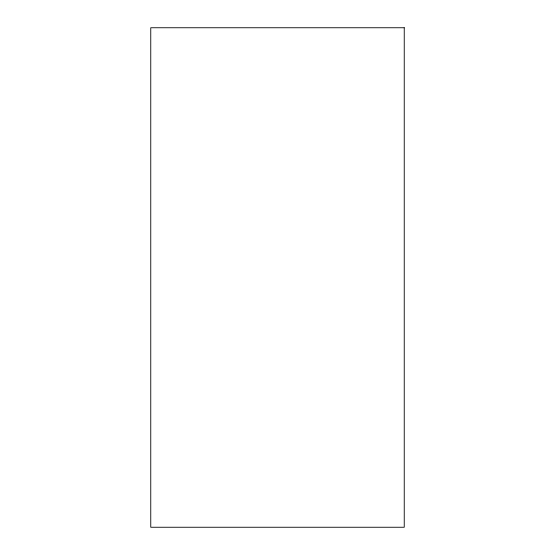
<?xml version="1.0" encoding="UTF-8"?>
<svg xmlns="http://www.w3.org/2000/svg" width="555" height="555" viewBox="0 0 555 555"><rect width="100%" height="100%" fill="white"/><g stroke="black" fill="none" stroke-linecap="round" stroke-linejoin="round"><path stroke-width="0.83" d="M404.241 27.75L150.759 27.75L150.759 527.25L404.241 527.25L404.241 27.75"/></g></svg>
